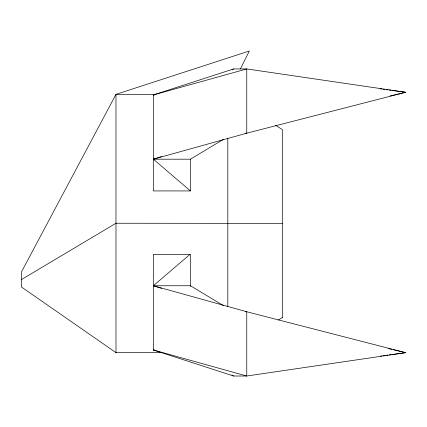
<?xml version="1.0" encoding="UTF-8"?>
<svg xmlns="http://www.w3.org/2000/svg" width="427" height="427" viewBox="0 0 427 427"><rect width="100%" height="100%" fill="white"/><g stroke="black" fill="none" stroke-linecap="round" stroke-linejoin="round"><path stroke-width="0.64" d="M240.481 68.816L249.32 50.989L115.979 94.362L21.35 272.143L21.35 286.933L115.979 352.633L162.58 352.633M190.431 286.453L190.431 254.529L190.026 254.359L153.368 285.748L161.582 288.412M278.409 320.058L282.3 317.555M231.941 69.964L233.649 68.939L246.763 68.939L405.65 92.275L246.763 133.192L153.368 159.196L190.431 190.928L190.431 159.132M223.412 139.351L190.431 159.196L153.368 159.196L161.582 156.538M21.35 279.642L115.979 223.241L282.3 223.38M233.649 68.939L153.368 94.943L153.368 190.928L190.431 190.928M390.07 95.984L405.65 92.275L392.472 90.487M223.412 305.593L190.431 285.748L153.368 285.748L246.763 311.753L405.65 352.67L246.763 376.011L233.649 376.011L153.368 350.001L153.368 254.359L190.026 254.359M380.606 356.065L381.925 355.888M383.243 355.707L385.218 355.44M386.536 355.264L387.855 355.083M389.173 354.906L391.153 354.634M392.472 354.458L405.65 352.67L393.32 349.734M403.659 92.275L405.65 92.275M155.919 94.362L115.979 94.362L115.979 352.958M154.691 94.943L153.368 94.943L246.763 68.939L246.763 133.192L245.456 133.192M245.456 311.753L246.763 311.753L246.763 376.011L153.368 350.001L154.691 350.001M403.659 352.67L405.65 352.67M379.95 88.789L381.925 89.056M383.243 89.238L384.562 89.414M386.536 89.686L387.855 89.862M389.173 90.044L391.153 90.31M388.127 348.501L392.018 349.425M231.941 374.981L233.649 376.011M275.628 125.271L282.3 129.584L282.3 317.811M227.815 138.209L227.815 306.613"/></g></svg>
